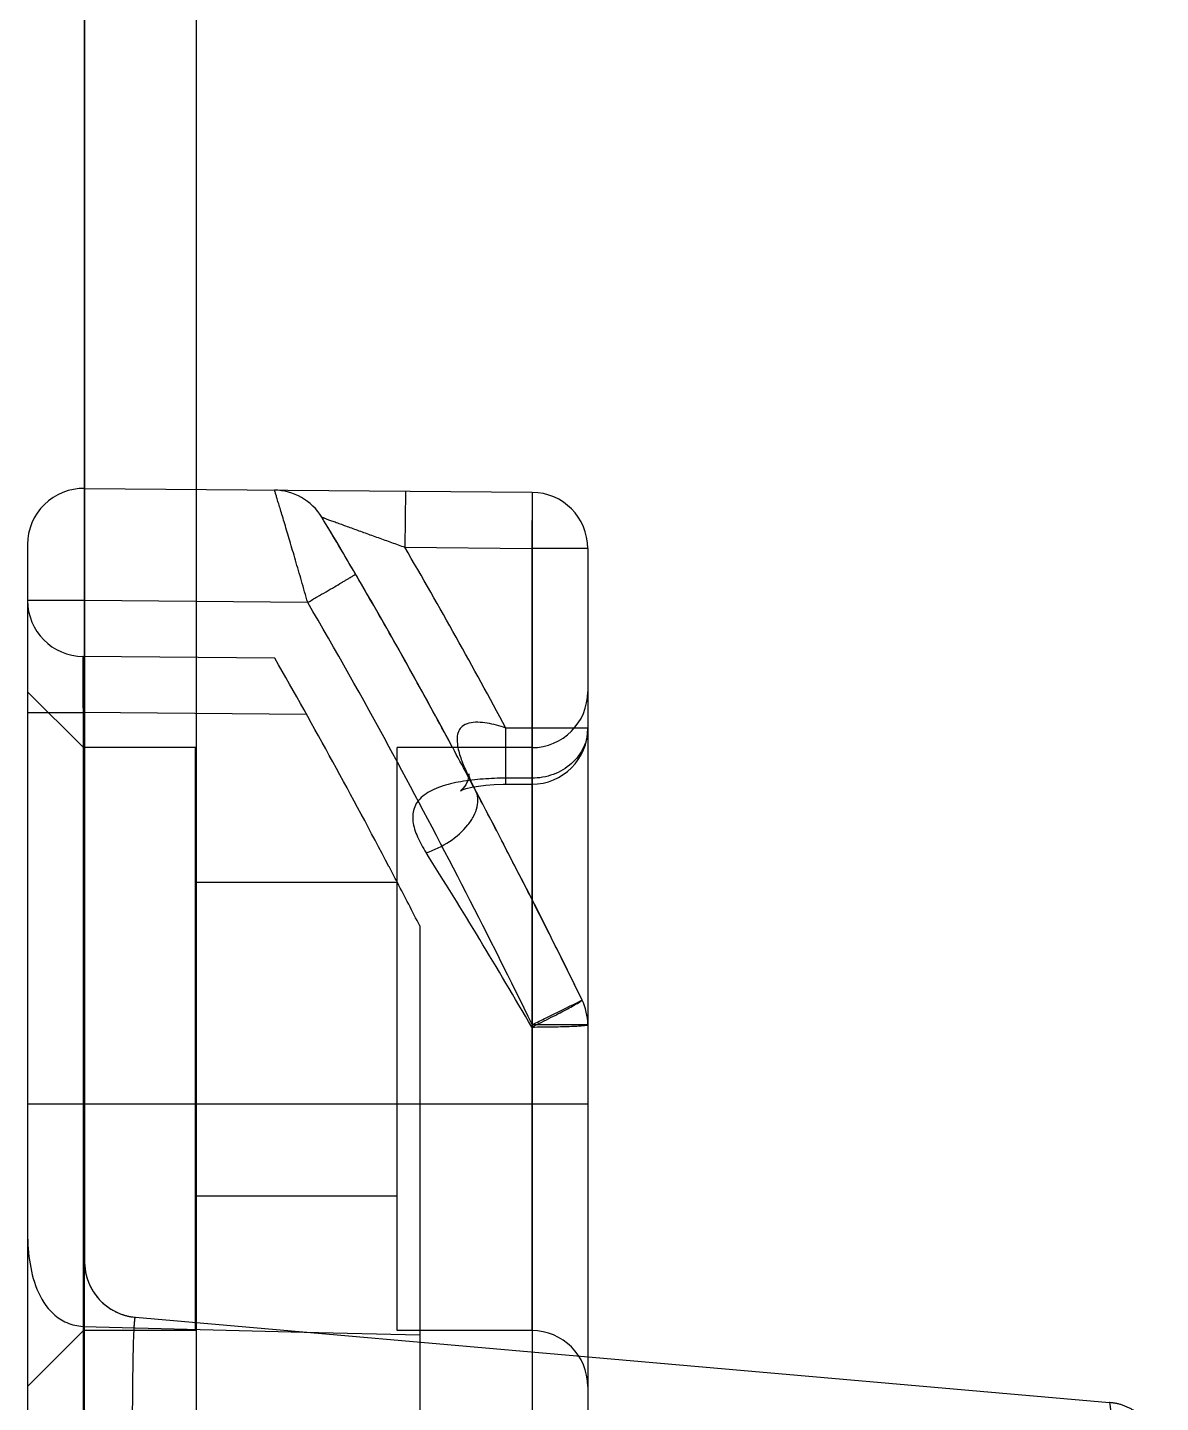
# Model space of a CAD drawing. Header units: millimetres. Extents: x 23490 to 24685, y -23248 to -22403.
# Drawn here: x 23738.65 to 23748.81, y -22698.93 to -22686.6 of the extents above; entities that cross this region are included whole.
import ezdxf

# ---------------------------------------------------------------- set-up
doc = ezdxf.new("R2010")
doc.units = ezdxf.units.MM
doc.header["$LTSCALE"] = 8
doc.layers.add('Cav-cor', color=30, linetype='Continuous')

msp = doc.modelspace()

# ---------------------------------------------------------------- linework, layer by layer
at = {"layer": 'Cav-cor', "color": 241}
for p, q in [((23740.165, -22515.491), (23740.165, -22755.491)), ((23739.165, -22697.669), (23739.165, -22682.581)), ((23739.165, -22697.669), (23739.165, -22682.581)), ((23739.165, -22683.52), (23739.165, -22697.669)), ((23739.165, -22690.734), (23743.179, -22690.769)), ((23742.041, -22690.759), (23742.036, -22691.262)), ((23743.179, -22690.769), (23743.175, -22691.272)), ((23743.179, -22690.769), (23743.179, -22728.212)), ((23738.653, -22691.237), (23738.653, -22727.745)), ((23742.036, -22691.262), (23743.175, -22691.272)), ((23743.175, -22691.272), (23743.175, -22698.285)), ((23743.678, -22691.272), (23743.175, -22691.272)), ((23743.678, -22691.272), (23743.678, -22727.71)), ((23741.603, -22691.516), (23741.595, -22691.504)), ((23739.165, -22691.739), (23738.653, -22691.739)), ((23741.166, -22691.757), (23739.165, -22691.739)), ((23740.87, -22692.257), (23739.151, -22692.242)), ((23738.653, -22692.557), (23739.155, -22693.059)), ((23738.653, -22692.744), (23739.151, -22692.744)), ((23739.151, -22692.744), (23739.151, -22726.237)), ((23741.156, -22692.762), (23739.151, -22692.744)), ((23742.942, -22693.386), (23742.942, -22692.884)), ((23743.678, -22692.884), (23742.942, -22692.884)), ((23739.155, -22698.285), (23739.155, -22693.059)), ((23740.16, -22693.059), (23739.155, -22693.059)), ((23740.16, -22698.285), (23740.16, -22693.059)), ((23741.915, -22693.088), (23741.894, -22693.05)), ((23741.969, -22698.285), (23741.969, -22693.059)), ((23743.175, -22693.059), (23741.969, -22693.059)), ((23741.97, -22693.19), (23741.915, -22693.088)), ((23742.607, -22693.324), (23742.595, -22693.302)), ((23742.541, -22693.441), (23742.537, -22693.445)), ((23742.644, -22693.393), (23742.607, -22693.324)), ((23742.642, -22693.388), (23742.607, -22693.324)), ((23742.671, -22693.444), (23742.642, -22693.388)), ((23742.66, -22693.423), (23742.644, -22693.393)), ((23742.671, -22693.444), (23742.66, -22693.423)), ((23742.671, -22693.444), (23742.671, -22693.444)), ((23743.175, -22693.333), (23742.942, -22693.333)), ((23742.942, -22693.386), (23743.175, -22693.386)), ((23742.94, -22693.957), (23742.923, -22693.926)), ((23740.16, -22694.265), (23741.969, -22694.265)), ((23743.201, -22694.467), (23743.154, -22694.375)), ((23742.17, -22694.657), (23742.17, -22724.324)), ((23743.678, -22695.543), (23743.179, -22695.543)), ((23743.678, -22696.257), (23738.653, -22696.257)), ((23740.16, -22697.079), (23741.969, -22697.079)), ((23739.165, -22705.574), (23739.165, -22697.669)), ((23739.151, -22698.248), (23739.619, -22698.26)), ((23739.622, -22698.167), (23748.357, -22698.931)), ((23739.622, -22698.167), (23748.357, -22698.931)), ((23739.622, -22698.167), (23748.357, -22698.931)), ((23738.653, -22698.788), (23739.155, -22698.285)), ((23740.16, -22698.285), (23739.155, -22698.285)), ((23739.619, -22698.26), (23741.134, -22698.299)), ((23741.134, -22698.299), (23742.17, -22698.325)), ((23743.175, -22698.285), (23741.969, -22698.285))]:
    msp.add_line(p, q, dxfattribs=at)
for points in [[(23742.608, -22693.318), (23742.6, -22693.354), (23742.583, -22693.392), (23742.561, -22693.422), (23742.541, -22693.441)], [(23742.609, -22693.294), (23742.61, -22693.296), (23742.608, -22693.318)], [(23742.671, -22693.444), (23742.663, -22693.428), (23742.635, -22693.37), (23742.617, -22693.324), (23742.61, -22693.297), (23742.609, -22693.294)], [(23742.537, -22693.445), (23742.536, -22693.445), (23742.551, -22693.438), (23742.587, -22693.426), (23742.637, -22693.414), (23742.696, -22693.403), (23742.764, -22693.394), (23742.838, -22693.389), (23742.917, -22693.386), (23742.942, -22693.386)]]:
    msp.add_lwpolyline(points, dxfattribs=at)
for centre, radius, start, end in [((23739.155, -22691.237), 0.502, 88.854, 180), ((23740.862, -22691.252), 0.502, 31.0019, 89.5008), ((23743.175, -22691.272), 0.502, 0, 89.5), ((23703.446, -22713.734), 44.153, 30.2303, 31.0005), ((23696.212, -22717.919), 53.014, 28.18, 30.1877), ((23699.144, -22716.243), 49.134, 29.3673, 30.2158), ((23739.155, -22691.739), 0.502, 180, 269.5), ((23697.105, -22717.414), 50.987, 28.545, 30.2129), ((23695.906, -22718.071), 52.853, 28.964, 29.3725), ((23691.78, -22720.382), 56.576, 27.6514, 29.8094), ((23693.778, -22719.249), 55.285, 28.6119, 28.9644), ((23743.175, -22692.557), 0.502, 270, 0), ((23691.79, -22720.333), 57.549, 28.29045, 28.6121), ((23743.175, -22692.884), 0.503, 270.0006, 359.9994), ((23689.982, -22721.307), 59.603, 28.02584, 28.29098), ((23683.916, -22724.524), 65.97, 26.0599, 28.35802), ((23744.746, -22692.309), 2.364, 204.76, 205.2488), ((23681.56, -22725.714), 69.108, 26.08947, 27.83614), ((23686.508, -22723.147), 63.534, 27.38259, 27.87263), ((23697.974, -22721.899), 52.313, 30.226, 32.2289), ((23683.178, -22724.871), 67.283, 26.9527, 27.35213), ((23686.946, -22722.945), 62.048, 27.52657, 27.6768), ((23686.344, -22723.259), 62.727, 27.12726, 27.52619), ((23679.622, -22726.676), 71.272, 26.48254, 26.86684), ((23682.758, -22725.124), 67.773, 26.08718, 26.49034), ((23743.175, -22695.543), 0.502, 0, 26.063), ((23739.665, -22697.669), 0.5, 180, 265), ((23743.175, -22698.788), 0.502, 0, 90)]:
    msp.add_arc(centre, radius, start, end, dxfattribs=at)
for points, knots in [([(23741.166, -22691.757), (23741.147, -22691.693), (23741.111, -22691.566), (23741.057, -22691.382), (23741.014, -22691.236), (23740.982, -22691.128), (23740.96, -22691.054), (23740.94, -22690.987), (23740.922, -22690.927), (23740.906, -22690.875), (23740.893, -22690.832), (23740.884, -22690.801), (23740.877, -22690.782), (23740.874, -22690.77), (23740.871, -22690.762), (23740.869, -22690.755), (23740.867, -22690.752), (23740.867, -22690.749), (23740.867, -22690.749)], [0, 0, 0, 0, 0.190791, 0.375241, 0.546678, 0.625544, 0.698767, 0.765579, 0.825247, 0.877074, 0.920446, 0.954794, 0.968452, 0.979703, 0.988503, 0.994828, 0.998662, 1, 1, 1, 1]), ([(23742.465, -22693.058), (23742.096, -22692.373), (23741.705, -22691.679), (23741.301, -22691.007), (23741.293, -22690.993)], [0, 0, 0, 0, 0.979632, 1, 1, 1, 1]), ([(23741.293, -22690.993), (23741.294, -22690.993), (23741.296, -22690.994), (23741.3, -22690.996), (23741.308, -22690.998), (23741.323, -22691.004), (23741.347, -22691.013), (23741.382, -22691.025), (23741.423, -22691.04), (23741.486, -22691.063), (23741.573, -22691.095), (23741.682, -22691.135), (23741.798, -22691.176), (23741.916, -22691.219), (23741.996, -22691.248), (23742.036, -22691.262)], [0, 0, 0, 0, 0.002101, 0.008252, 0.018274, 0.031969, 0.069071, 0.116769, 0.172711, 0.234883, 0.37251, 0.521694, 0.677815, 0.83802, 1, 1, 1, 1]), ([(23741.166, -22691.757), (23741.194, -22691.74), (23741.249, -22691.708), (23741.329, -22691.662), (23741.402, -22691.619), (23741.458, -22691.586), (23741.497, -22691.563), (23741.522, -22691.548), (23741.544, -22691.535), (23741.562, -22691.524), (23741.576, -22691.516), (23741.585, -22691.51), (23741.591, -22691.507), (23741.593, -22691.505), (23741.594, -22691.504), (23741.596, -22691.504), (23741.595, -22691.504)], [0, 0, 0, 0, 0.195317, 0.383276, 0.55612, 0.707496, 0.773342, 0.831727, 0.882083, 0.923977, 0.956986, 0.980767, 0.989142, 0.995149, 0.998771, 1, 1, 1, 1]), ([(23739.151, -22692.242), (23739.15, -22692.242), (23739.151, -22692.247), (23739.149, -22692.252), (23739.15, -22692.265), (23739.149, -22692.281), (23739.149, -22692.303), (23739.149, -22692.339), (23739.149, -22692.394), (23739.149, -22692.469), (23739.149, -22692.554), (23739.15, -22692.648), (23739.15, -22692.712), (23739.151, -22692.744)], [0, 0, 0, 0, 0.004873, 0.019272, 0.043111, 0.076159, 0.118116, 0.168565, 0.29295, 0.444524, 0.61744, 0.804996, 1, 1, 1, 1]), ([(23742.942, -22692.884), (23742.914, -22692.874), (23742.859, -22692.857), (23742.775, -22692.838), (23742.692, -22692.829), (23742.614, -22692.834), (23742.557, -22692.86), (23742.527, -22692.894), (23742.508, -22692.933), (23742.503, -22692.99), (23742.509, -22693.036), (23742.513, -22693.059)], [0, 0, 0, 0, 0.144079, 0.286861, 0.425602, 0.555187, 0.669331, 0.722276, 0.774658, 0.883424, 1, 1, 1, 1]), ([(23743.678, -22692.884), (23743.678, -22692.943), (23743.65, -22693.063), (23743.536, -22693.213), (23743.37, -22693.311), (23743.24, -22693.333), (23743.175, -22693.333)], [0, 0, 0, 0, 0.237105, 0.481922, 0.737313, 1, 1, 1, 1]), ([(23742.513, -22693.059), (23742.521, -22693.1), (23742.547, -22693.181), (23742.581, -22693.26), (23742.599, -22693.299)], [0, 0, 0, 0, 0.488276, 1, 1, 1, 1]), ([(23742.607, -22693.317), (23742.612, -22693.328), (23742.633, -22693.371), (23742.655, -22693.413), (23742.671, -22693.444)], [0, 0, 0, 0, 0.247958, 1, 1, 1, 1]), ([(23742.942, -22693.333), (23742.874, -22693.333), (23742.739, -22693.338), (23742.543, -22693.36), (23742.388, -22693.395), (23742.279, -22693.44), (23742.211, -22693.48), (23742.157, -22693.53), (23742.122, -22693.589), (23742.106, -22693.654), (23742.107, -22693.722), (23742.123, -22693.791), (23742.16, -22693.887), (23742.198, -22693.955), (23742.227, -22694.001)], [0, 0, 0, 0, 0.153351, 0.303174, 0.443921, 0.508492, 0.567832, 0.621725, 0.671574, 0.720191, 0.770222, 0.823119, 0.879239, 1, 1, 1, 1]), ([(23742.227, -22694.001), (23742.301, -22693.978), (23742.44, -22693.911), (23742.581, -22693.788), (23742.657, -22693.675), (23742.689, -22693.593), (23742.696, -22693.514), (23742.682, -22693.465), (23742.671, -22693.444)], [0, 0, 0, 0, 0.296014, 0.577524, 0.702217, 0.812816, 0.910502, 1, 1, 1, 1]), ([(23743.175, -22695.564), (23743.205, -22695.549), (23743.263, -22695.52), (23743.348, -22695.478), (23743.425, -22695.438), (23743.493, -22695.403), (23743.542, -22695.376), (23743.575, -22695.358), (23743.593, -22695.347), (23743.608, -22695.338), (23743.618, -22695.331), (23743.624, -22695.327), (23743.627, -22695.323), (23743.626, -22695.322)], [0, 0, 0, 0, 0.193443, 0.38036, 0.552804, 0.704237, 0.828812, 0.879406, 0.921568, 0.954871, 0.978988, 0.993854, 1, 1, 1, 1]), ([(23743.179, -22695.543), (23743.221, -22695.522), (23743.356, -22695.456), (23743.491, -22695.39), (23743.584, -22695.344)], [0, 0, 0, 0, 0.308768, 1, 1, 1, 1]), ([(23743.584, -22695.344), (23743.59, -22695.341), (23743.599, -22695.336), (23743.609, -22695.331), (23743.616, -22695.328), (23743.62, -22695.326), (23743.624, -22695.324), (23743.625, -22695.323), (23743.627, -22695.322), (23743.626, -22695.322)], [0, 0, 0, 0, 0.43353, 0.605401, 0.746644, 0.856985, 0.936154, 0.98389, 1, 1, 1, 1]), ([(23743.175, -22695.564), (23743.208, -22695.564), (23743.272, -22695.563), (23743.365, -22695.562), (23743.451, -22695.56), (23743.526, -22695.558), (23743.581, -22695.555), (23743.617, -22695.553), (23743.638, -22695.551), (23743.654, -22695.549), (23743.667, -22695.547), (23743.673, -22695.546), (23743.678, -22695.544), (23743.678, -22695.543)], [0, 0, 0, 0, 0.194313, 0.381539, 0.553892, 0.704993, 0.829153, 0.87955, 0.921544, 0.95473, 0.978802, 0.993711, 1, 1, 1, 1]), ([(23738.653, -22697.379), (23738.653, -22697.471), (23738.662, -22697.653), (23738.723, -22697.918), (23738.845, -22698.118), (23739.003, -22698.224), (23739.101, -22698.246), (23739.151, -22698.248)], [0, 0, 0, 0, 0.249935, 0.492542, 0.734817, 0.863736, 1, 1, 1, 1]), ([(23739.639, -22702.664), (23739.633, -22702.423), (23739.622, -22701.924), (23739.612, -22701.294), (23739.605, -22700.776), (23739.601, -22700.393), (23739.598, -22700.022), (23739.596, -22699.672), (23739.595, -22699.347), (23739.595, -22699.053), (23739.597, -22698.796), (23739.599, -22698.606), (23739.602, -22698.476), (23739.604, -22698.396), (23739.606, -22698.327), (23739.609, -22698.271), (23739.611, -22698.227), (23739.614, -22698.196), (23739.617, -22698.177), (23739.619, -22698.169), (23739.621, -22698.167), (23739.622, -22698.167)], [0, 0, 0, 0, 0.160624, 0.333057, 0.420138, 0.505805, 0.588572, 0.666987, 0.739667, 0.805331, 0.862829, 0.911176, 0.931655, 0.949559, 0.964811, 0.977358, 0.987156, 0.99417, 0.998401, 0.999496, 1, 1, 1, 1]), ([(23748.339, -22703.425), (23748.345, -22703.184), (23748.356, -22702.685), (23748.367, -22702.056), (23748.373, -22701.54), (23748.378, -22701.157), (23748.381, -22700.788), (23748.383, -22700.439), (23748.383, -22700.114), (23748.383, -22699.821), (23748.381, -22699.564), (23748.379, -22699.375), (23748.377, -22699.244), (23748.375, -22699.163), (23748.372, -22699.094), (23748.37, -22699.038), (23748.367, -22698.993), (23748.364, -22698.964), (23748.362, -22698.947), (23748.36, -22698.938), (23748.359, -22698.934), (23748.358, -22698.931), (23748.357, -22698.931)], [0, 0, 0, 0, 0.160617, 0.332942, 0.419882, 0.505383, 0.587957, 0.66619, 0.738717, 0.804303, 0.861794, 0.910235, 0.930786, 0.948781, 0.964151, 0.976826, 0.986751, 0.993903, 0.996438, 0.998281, 0.999446, 1, 1, 1, 1])]:
    msp.add_open_spline(points, degree=3, knots=knots, dxfattribs=at)
for points in [[(23739.165, -22697.669), (23739.165, -22697.942), (23739.35, -22698.143), (23739.622, -22698.167)], [(23739.165, -22697.669), (23739.165, -22697.942), (23739.35, -22698.143), (23739.622, -22698.167)], [(23748.813, -22699.429), (23748.813, -22699.156), (23748.629, -22698.955), (23748.357, -22698.931)], [(23748.813, -22699.429), (23748.813, -22699.156), (23748.629, -22698.955), (23748.357, -22698.931)]]:
    msp.add_rational_spline(points, [1, 0.8248515579, 0.8248515579, 1], degree=3, dxfattribs=at)

doc.saveas('drawing.dxf')
